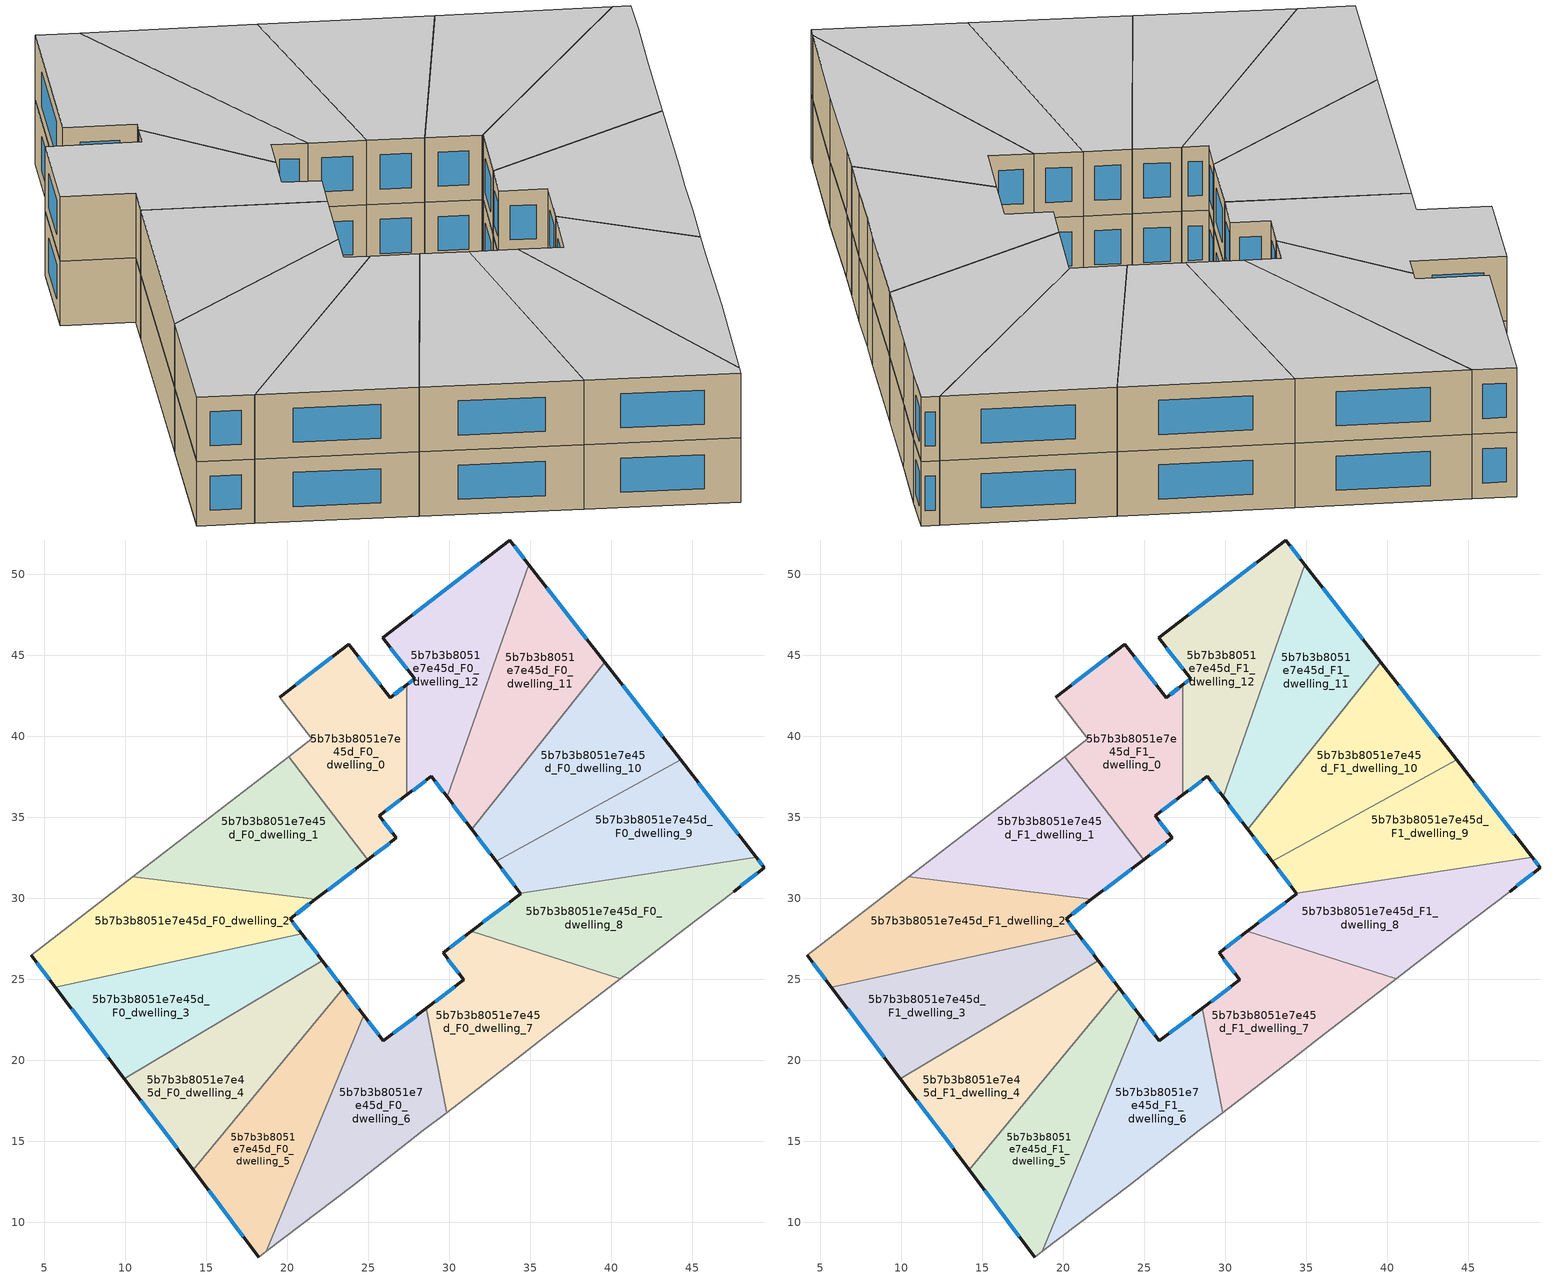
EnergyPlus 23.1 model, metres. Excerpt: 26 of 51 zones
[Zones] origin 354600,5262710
5b7b3b8051e7e45d_F0_dwelling_0
 floor ground (EU_floor_Construction): 27.39,43.19 27.39,36.39 25.69,35.1 26.73,33.73 24.97,32.39 20.08,38.75 21.51,39.85 19.52,42.4 23.79,45.7 26.35,42.4 z0
 wall outside (EU_wall_Construction): 27.39,43.19 26.35,42.4 23.79,45.7 19.52,42.4 / 24.97,32.39 26.73,33.73 25.69,35.1 27.39,36.39 z0:3
 wall to 5b7b3b8051e7e45d_F0_dwelling_12 (EU_wall_Construction): 27.39,36.39 27.39,43.19 z0:3
 wall to 5b7b3b8051e7e45d_F0_dwelling_1 (EU_wall_Construction): 20.08,38.75 24.97,32.39 z0:3
 wall adiabatic (EU_wall_Construction): 19.52,42.4 21.51,39.85 20.08,38.75 z0:3
 window (EU_Window_Construction): 27.14,43.01 26.59,42.59 / 26.09,35.4 26.99,36.09 / 26.48,34.05 25.93,34.78 / 25.38,32.7 26.32,33.41 / 22.79,44.93 20.53,43.18 / 25.75,43.17 24.39,44.93 z0.7:2.3
5b7b3b8051e7e45d_F0_dwelling_1
 floor ground (EU_floor_Construction): 20.08,38.75 24.97,32.39 21.73,29.93 10.45,31.32 z0
 wall outside (EU_wall_Construction): 21.73,29.93 24.97,32.39 z0:3
 wall to 5b7b3b8051e7e45d_F0_dwelling_2 (EU_wall_Construction): 10.45,31.32 21.73,29.93 z0:3
 wall adiabatic (EU_wall_Construction): 20.08,38.75 10.45,31.32 z0:3
 window (EU_Window_Construction): 22.49,30.51 24.21,31.81 z0.7:2.3
5b7b3b8051e7e45d_F0_dwelling_10
 floor ground (EU_floor_Construction): 39.6,44.58 44.28,38.55 32.9,32.28 31.39,34.26 z0
 wall outside (EU_wall_Construction): 31.39,34.26 32.9,32.28 / 44.28,38.55 39.6,44.58 z0:3
 wall to 5b7b3b8051e7e45d_F0_dwelling_11 (EU_wall_Construction): 39.6,44.58 31.39,34.26 z0:3
 wall to 5b7b3b8051e7e45d_F0_dwelling_9 (EU_wall_Construction): 32.9,32.28 44.28,38.55 z0:3
 window (EU_Window_Construction): 31.74,33.8 32.54,32.75 / 43.18,39.97 40.7,43.16 z0.7:2.3
5b7b3b8051e7e45d_F0_dwelling_11
 floor ground (EU_floor_Construction): 34.92,50.61 39.6,44.58 31.39,34.26 29.86,36.26 z0
 wall outside (EU_wall_Construction): 29.86,36.26 31.39,34.26 / 39.6,44.58 34.92,50.61 z0:3
 wall to 5b7b3b8051e7e45d_F0_dwelling_12 (EU_wall_Construction): 34.92,50.61 29.86,36.26 z0:3
 window (EU_Window_Construction): 30.22,35.79 31.03,34.73 / 38.5,45.99 36.02,49.19 z0.7:2.3
5b7b3b8051e7e45d_F0_dwelling_12
 floor ground (EU_floor_Construction): 33.74,52.12 34.92,50.61 29.86,36.26 28.9,37.53 27.39,36.39 27.39,43.19 27.85,43.55 25.9,46.08 z0
 wall outside (EU_wall_Construction): 34.92,50.61 33.74,52.12 25.9,46.08 27.85,43.55 27.39,43.19 / 27.39,36.39 28.9,37.53 29.86,36.26 z0:3
 window (EU_Window_Construction): 31.9,50.71 27.74,47.5 / 34.64,50.96 34.02,51.77 / 29.12,37.24 29.64,36.56 / 27.74,36.66 28.54,37.26 / 27.74,43.47 27.5,43.28 / 26.36,45.49 27.4,44.15 z0.7:2.3
5b7b3b8051e7e45d_F0_dwelling_2
 floor ground (EU_floor_Construction): 21.73,29.93 20.18,28.75 20.88,27.83 5.69,24.53 4.2,26.5 10.45,31.32 z0
 wall outside (EU_wall_Construction): 20.88,27.83 20.18,28.75 21.73,29.93 / 4.2,26.5 5.69,24.53 z0:3
 wall to 5b7b3b8051e7e45d_F0_dwelling_3 (EU_wall_Construction): 5.69,24.53 20.88,27.83 z0:3
 wall adiabatic (EU_wall_Construction): 10.45,31.32 4.2,26.5 z0:3
 window (EU_Window_Construction): 20.54,29.03 21.37,29.66 / 20.72,28.05 20.34,28.54 / 4.55,26.04 5.34,24.99 z0.7:2.3
5b7b3b8051e7e45d_F0_dwelling_3
 floor ground (EU_floor_Construction): 20.88,27.83 22.17,26.14 9.94,18.88 5.69,24.53 z0
 wall outside (EU_wall_Construction): 22.17,26.14 20.88,27.83 / 5.69,24.53 9.94,18.88 z0:3
 wall to 5b7b3b8051e7e45d_F0_dwelling_4 (EU_wall_Construction): 9.94,18.88 22.17,26.14 z0:3
 window (EU_Window_Construction): 21.87,26.54 21.19,27.43 / 6.69,23.2 8.94,20.21 z0.7:2.3
5b7b3b8051e7e45d_F0_dwelling_4
 floor ground (EU_floor_Construction): 22.17,26.14 23.45,24.46 14.19,13.24 9.94,18.88 z0
 wall outside (EU_wall_Construction): 23.45,24.46 22.17,26.14 / 9.94,18.88 14.19,13.24 z0:3
 wall to 5b7b3b8051e7e45d_F0_dwelling_5 (EU_wall_Construction): 14.19,13.24 23.45,24.46 z0:3
 window (EU_Window_Construction): 23.15,24.86 22.47,25.75 / 10.94,17.55 13.2,14.56 z0.7:2.3
5b7b3b8051e7e45d_F0_dwelling_5
 floor ground (EU_floor_Construction): 23.45,24.46 24.72,22.79 18.71,8.22 18.24,7.86 14.19,13.24 z0
 wall outside (EU_wall_Construction): 24.72,22.79 23.45,24.46 / 14.19,13.24 18.24,7.86 z0:3
 wall to 5b7b3b8051e7e45d_F0_dwelling_6 (EU_wall_Construction): 18.71,8.22 24.72,22.79 z0:3
 wall adiabatic (EU_wall_Construction): 18.24,7.86 18.71,8.22 z0:3
 window (EU_Window_Construction): 24.43,23.19 23.75,24.07 / 15.14,11.97 17.29,9.12 z0.7:2.3
5b7b3b8051e7e45d_F0_dwelling_6
 floor ground (EU_floor_Construction): 28.58,23.21 29.84,16.78 28.4,15.68 24.03,12.27 18.71,8.22 24.72,22.79 25.94,21.21 z0
 wall outside (EU_wall_Construction): 28.58,23.21 25.94,21.21 24.72,22.79 z0:3
 wall adiabatic (EU_wall_Construction): 18.71,8.22 24.03,12.27 28.4,15.68 29.84,16.78 z0:3
 wall to 5b7b3b8051e7e45d_F0_dwelling_7 (EU_wall_Construction): 29.84,16.78 28.58,23.21 z0:3
 window (EU_Window_Construction): 25.65,21.58 25.01,22.42 / 27.96,22.74 26.56,21.68 z0.7:2.3
5b7b3b8051e7e45d_F0_dwelling_7
 floor ground (EU_floor_Construction): 40.54,25.04 35.86,21.41 34.15,20.11 32.12,18.52 29.84,16.78 28.58,23.21 30.9,24.97 29.62,26.65 31.36,27.97 z0
 wall outside (EU_wall_Construction): 31.36,27.97 29.62,26.65 30.9,24.97 28.58,23.21 z0:3
 wall adiabatic (EU_wall_Construction): 29.84,16.78 32.12,18.52 34.15,20.11 35.86,21.41 40.54,25.04 z0:3
 wall to 5b7b3b8051e7e45d_F0_dwelling_8 (EU_wall_Construction): 40.54,25.04 31.36,27.97 z0:3
 window (EU_Window_Construction): 30.35,24.56 29.12,23.62 / 29.92,26.26 30.6,25.37 / 30.95,27.66 30.03,26.96 z0.7:2.3
5b7b3b8051e7e45d_F0_dwelling_8
 floor ground (EU_floor_Construction): 48.95,32.53 49.44,31.9 47.56,30.42 44.51,28.11 40.54,25.04 31.36,27.97 34.41,30.29 34.4,30.31 z0
 wall outside (EU_wall_Construction): 34.4,30.31 34.41,30.29 31.36,27.97 / 47.56,30.42 49.44,31.9 48.95,32.53 z0:3
 wall adiabatic (EU_wall_Construction): 40.54,25.04 44.51,28.11 47.56,30.42 z0:3
 wall to 5b7b3b8051e7e45d_F0_dwelling_9 (EU_wall_Construction): 48.95,32.53 34.4,30.31 z0:3
 window (EU_Window_Construction): 33.7,29.75 32.08,28.52 / 49.33,32.05 49.06,32.38 / 48,30.77 49,31.55 z0.7:2.3
5b7b3b8051e7e45d_F0_dwelling_9
 floor ground (EU_floor_Construction): 44.28,38.55 48.95,32.53 34.4,30.31 32.9,32.28 z0
 wall outside (EU_wall_Construction): 32.9,32.28 34.4,30.31 / 48.95,32.53 44.28,38.55 z0:3
 window (EU_Window_Construction): 33.25,31.82 34.04,30.77 / 47.85,33.95 45.37,37.14 z0.7:2.3
5b7b3b8051e7e45d_F1_dwelling_0
 floor to 5b7b3b8051e7e45d_F0_dwelling_0 (EU_floor_Construction): 27.39,43.19 27.39,36.39 25.69,35.1 26.73,33.73 24.97,32.39 20.08,38.75 21.51,39.85 19.52,42.4 23.79,45.7 26.35,42.4 z3
 wall outside (EU_wall_Construction): 27.39,43.19 26.35,42.4 23.79,45.7 19.52,42.4 / 24.97,32.39 26.73,33.73 25.69,35.1 27.39,36.39 z3:6
 wall to 5b7b3b8051e7e45d_F1_dwelling_12 (EU_wall_Construction): 27.39,36.39 27.39,43.19 z3:6
 wall to 5b7b3b8051e7e45d_F1_dwelling_1 (EU_wall_Construction): 20.08,38.75 24.97,32.39 z3:6
 wall adiabatic (EU_wall_Construction): 19.52,42.4 21.51,39.85 20.08,38.75 z3:6
 window (EU_Window_Construction): 27.14,43.01 26.59,42.59 / 26.09,35.4 26.99,36.09 / 26.48,34.05 25.93,34.78 / 25.38,32.7 26.32,33.41 / 22.79,44.93 20.53,43.18 / 25.75,43.17 24.39,44.93 z3.7:5.3
 ceiling to 5b7b3b8051e7e45d_F2_dwelling_0 (EU_floor_Construction): 26.73,33.73 25.69,35.1 27.39,36.39 27.39,43.19 26.35,42.4 23.79,45.7 19.52,42.4 21.51,39.85 20.08,38.75 24.97,32.39 z6
5b7b3b8051e7e45d_F1_dwelling_1
 floor to 5b7b3b8051e7e45d_F0_dwelling_1 (EU_floor_Construction): 20.08,38.75 24.97,32.39 21.73,29.93 10.45,31.32 z3
 wall outside (EU_wall_Construction): 21.73,29.93 24.97,32.39 z3:6
 wall to 5b7b3b8051e7e45d_F1_dwelling_2 (EU_wall_Construction): 10.45,31.32 21.73,29.93 z3:6
 wall adiabatic (EU_wall_Construction): 20.08,38.75 10.45,31.32 z3:6
 window (EU_Window_Construction): 22.49,30.51 24.21,31.81 z3.7:5.3
 ceiling to 5b7b3b8051e7e45d_F2_dwelling_1 (EU_floor_Construction): 24.97,32.39 20.08,38.75 10.45,31.32 21.73,29.93 z6
5b7b3b8051e7e45d_F1_dwelling_10
 floor to 5b7b3b8051e7e45d_F0_dwelling_10 (EU_floor_Construction): 39.6,44.58 44.28,38.55 32.9,32.28 31.39,34.26 z3
 wall outside (EU_wall_Construction): 31.39,34.26 32.9,32.28 / 44.28,38.55 39.6,44.58 z3:6
 wall to 5b7b3b8051e7e45d_F1_dwelling_11 (EU_wall_Construction): 39.6,44.58 31.39,34.26 z3:6
 wall to 5b7b3b8051e7e45d_F1_dwelling_9 (EU_wall_Construction): 32.9,32.28 44.28,38.55 z3:6
 window (EU_Window_Construction): 31.74,33.8 32.54,32.75 / 43.18,39.97 40.7,43.16 z3.7:5.3
 ceiling to 5b7b3b8051e7e45d_F2_dwelling_10 (EU_floor_Construction): 44.28,38.55 39.6,44.58 31.39,34.26 32.9,32.28 z6
5b7b3b8051e7e45d_F1_dwelling_11
 floor to 5b7b3b8051e7e45d_F0_dwelling_11 (EU_floor_Construction): 34.92,50.61 39.6,44.58 31.39,34.26 29.86,36.26 z3
 wall outside (EU_wall_Construction): 29.86,36.26 31.39,34.26 / 39.6,44.58 34.92,50.61 z3:6
 wall to 5b7b3b8051e7e45d_F1_dwelling_12 (EU_wall_Construction): 34.92,50.61 29.86,36.26 z3:6
 window (EU_Window_Construction): 30.22,35.79 31.03,34.73 / 38.5,45.99 36.02,49.19 z3.7:5.3
 ceiling to 5b7b3b8051e7e45d_F2_dwelling_11 (EU_floor_Construction): 31.39,34.26 39.6,44.58 34.92,50.61 29.86,36.26 z6
5b7b3b8051e7e45d_F1_dwelling_12
 floor to 5b7b3b8051e7e45d_F0_dwelling_12 (EU_floor_Construction): 33.74,52.12 34.92,50.61 29.86,36.26 28.9,37.53 27.39,36.39 27.39,43.19 27.85,43.55 25.9,46.08 z3
 wall outside (EU_wall_Construction): 34.92,50.61 33.74,52.12 25.9,46.08 27.85,43.55 27.39,43.19 / 27.39,36.39 28.9,37.53 29.86,36.26 z3:6
 window (EU_Window_Construction): 31.9,50.71 27.74,47.5 / 34.64,50.96 34.02,51.77 / 29.12,37.24 29.64,36.56 / 27.74,36.66 28.54,37.26 / 27.74,43.47 27.5,43.28 / 26.36,45.49 27.4,44.15 z3.7:5.3
 ceiling to 5b7b3b8051e7e45d_F2_dwelling_12 (EU_floor_Construction): 29.86,36.26 34.92,50.61 33.74,52.12 25.9,46.08 27.85,43.55 27.39,43.19 27.39,36.39 28.9,37.53 z6
5b7b3b8051e7e45d_F1_dwelling_2
 floor to 5b7b3b8051e7e45d_F0_dwelling_2 (EU_floor_Construction): 21.73,29.93 20.18,28.75 20.88,27.83 5.69,24.53 4.2,26.5 10.45,31.32 z3
 wall outside (EU_wall_Construction): 20.88,27.83 20.18,28.75 21.73,29.93 / 4.2,26.5 5.69,24.53 z3:6
 wall to 5b7b3b8051e7e45d_F1_dwelling_3 (EU_wall_Construction): 5.69,24.53 20.88,27.83 z3:6
 wall adiabatic (EU_wall_Construction): 10.45,31.32 4.2,26.5 z3:6
 window (EU_Window_Construction): 20.54,29.03 21.37,29.66 / 20.72,28.05 20.34,28.54 / 4.55,26.04 5.34,24.99 z3.7:5.3
 ceiling to 5b7b3b8051e7e45d_F2_dwelling_2 (EU_floor_Construction): 20.88,27.83 20.18,28.75 21.73,29.93 10.45,31.32 4.2,26.5 5.69,24.53 z6
5b7b3b8051e7e45d_F1_dwelling_3
 floor to 5b7b3b8051e7e45d_F0_dwelling_3 (EU_floor_Construction): 20.88,27.83 22.17,26.14 9.94,18.88 5.69,24.53 z3
 wall outside (EU_wall_Construction): 22.17,26.14 20.88,27.83 / 5.69,24.53 9.94,18.88 z3:6
 wall to 5b7b3b8051e7e45d_F1_dwelling_4 (EU_wall_Construction): 9.94,18.88 22.17,26.14 z3:6
 window (EU_Window_Construction): 21.87,26.54 21.19,27.43 / 6.69,23.2 8.94,20.21 z3.7:5.3
 ceiling to 5b7b3b8051e7e45d_F2_dwelling_3 (EU_floor_Construction): 22.17,26.14 20.88,27.83 5.69,24.53 9.94,18.88 z6
5b7b3b8051e7e45d_F1_dwelling_4
 floor to 5b7b3b8051e7e45d_F0_dwelling_4 (EU_floor_Construction): 22.17,26.14 23.45,24.46 14.19,13.24 9.94,18.88 z3
 wall outside (EU_wall_Construction): 23.45,24.46 22.17,26.14 / 9.94,18.88 14.19,13.24 z3:6
 wall to 5b7b3b8051e7e45d_F1_dwelling_5 (EU_wall_Construction): 14.19,13.24 23.45,24.46 z3:6
 window (EU_Window_Construction): 23.15,24.86 22.47,25.75 / 10.94,17.55 13.2,14.56 z3.7:5.3
 ceiling to 5b7b3b8051e7e45d_F2_dwelling_4 (EU_floor_Construction): 14.19,13.24 23.45,24.46 22.17,26.14 9.94,18.88 z6
5b7b3b8051e7e45d_F1_dwelling_5
 floor to 5b7b3b8051e7e45d_F0_dwelling_5 (EU_floor_Construction): 23.45,24.46 24.72,22.79 18.71,8.22 18.24,7.86 14.19,13.24 z3
 wall outside (EU_wall_Construction): 24.72,22.79 23.45,24.46 / 14.19,13.24 18.24,7.86 z3:6
 wall to 5b7b3b8051e7e45d_F1_dwelling_6 (EU_wall_Construction): 18.71,8.22 24.72,22.79 z3:6
 wall adiabatic (EU_wall_Construction): 18.24,7.86 18.71,8.22 z3:6
 window (EU_Window_Construction): 24.43,23.19 23.75,24.07 / 15.14,11.97 17.29,9.12 z3.7:5.3
 ceiling to 5b7b3b8051e7e45d_F2_dwelling_5 (EU_floor_Construction): 18.71,8.22 24.72,22.79 23.45,24.46 14.19,13.24 18.24,7.86 z6
5b7b3b8051e7e45d_F1_dwelling_6
 floor to 5b7b3b8051e7e45d_F0_dwelling_6 (EU_floor_Construction): 28.58,23.21 29.84,16.78 28.4,15.68 24.03,12.27 18.71,8.22 24.72,22.79 25.94,21.21 z3
 wall outside (EU_wall_Construction): 28.58,23.21 25.94,21.21 24.72,22.79 z3:6
 wall adiabatic (EU_wall_Construction): 18.71,8.22 24.03,12.27 28.4,15.68 29.84,16.78 z3:6
 wall to 5b7b3b8051e7e45d_F1_dwelling_7 (EU_wall_Construction): 29.84,16.78 28.58,23.21 z3:6
 window (EU_Window_Construction): 25.65,21.58 25.01,22.42 / 27.96,22.74 26.56,21.68 z3.7:5.3
 ceiling to 5b7b3b8051e7e45d_F2_dwelling_6 (EU_floor_Construction): 24.03,12.27 28.4,15.68 29.84,16.78 28.58,23.21 25.94,21.21 24.72,22.79 18.71,8.22 z6
5b7b3b8051e7e45d_F1_dwelling_7
 floor to 5b7b3b8051e7e45d_F0_dwelling_7 (EU_floor_Construction): 40.54,25.04 35.86,21.41 34.15,20.11 32.12,18.52 29.84,16.78 28.58,23.21 30.9,24.97 29.62,26.65 31.36,27.97 z3
 wall outside (EU_wall_Construction): 31.36,27.97 29.62,26.65 30.9,24.97 28.58,23.21 z3:6
 wall adiabatic (EU_wall_Construction): 29.84,16.78 32.12,18.52 34.15,20.11 35.86,21.41 40.54,25.04 z3:6
 wall to 5b7b3b8051e7e45d_F1_dwelling_8 (EU_wall_Construction): 40.54,25.04 31.36,27.97 z3:6
 window (EU_Window_Construction): 30.35,24.56 29.12,23.62 / 29.92,26.26 30.6,25.37 / 30.95,27.66 30.03,26.96 z3.7:5.3
 ceiling to 5b7b3b8051e7e45d_F2_dwelling_7 (EU_floor_Construction): 35.86,21.41 40.54,25.04 31.36,27.97 29.62,26.65 30.9,24.97 28.58,23.21 29.84,16.78 32.12,18.52 34.15,20.11 z6
5b7b3b8051e7e45d_F1_dwelling_8
 floor to 5b7b3b8051e7e45d_F0_dwelling_8 (EU_floor_Construction): 48.95,32.53 49.44,31.9 47.56,30.42 44.51,28.11 40.54,25.04 31.36,27.97 34.41,30.29 34.4,30.31 z3
 wall outside (EU_wall_Construction): 34.4,30.31 34.41,30.29 31.36,27.97 / 47.56,30.42 49.44,31.9 48.95,32.53 z3:6
 wall adiabatic (EU_wall_Construction): 40.54,25.04 44.51,28.11 47.56,30.42 z3:6
 wall to 5b7b3b8051e7e45d_F1_dwelling_9 (EU_wall_Construction): 48.95,32.53 34.4,30.31 z3:6
 window (EU_Window_Construction): 33.7,29.75 32.08,28.52 / 49.33,32.05 49.06,32.38 / 48,30.77 49,31.55 z3.7:5.3
 ceiling to 5b7b3b8051e7e45d_F2_dwelling_8 (EU_floor_Construction): 47.56,30.42 49.44,31.9 48.95,32.53 34.4,30.31 34.41,30.29 31.36,27.97 40.54,25.04 44.51,28.11 z6
5b7b3b8051e7e45d_F1_dwelling_9
 floor to 5b7b3b8051e7e45d_F0_dwelling_9 (EU_floor_Construction): 44.28,38.55 48.95,32.53 34.4,30.31 32.9,32.28 z3
 wall outside (EU_wall_Construction): 32.9,32.28 34.4,30.31 / 48.95,32.53 44.28,38.55 z3:6
 window (EU_Window_Construction): 33.25,31.82 34.04,30.77 / 47.85,33.95 45.37,37.14 z3.7:5.3
 ceiling to 5b7b3b8051e7e45d_F2_dwelling_9 (EU_floor_Construction): 48.95,32.53 44.28,38.55 32.9,32.28 34.4,30.31 z6
[Building]
EU S2 Campaign: North Axis=0; Terrain=City; Solar Distribution=FullExterior
[Site:Location]
Budapest.Ferenc.Liszt.Intl.AP: Latitude=47.437; Longitude=19.256; Time Zone=1; Elevation=185
[SizingPeriod:WeatherFileDays]
AnnualSizingPeriod: Begin Month=1; Begin Day of Month=1; End Month=12; End Day of Month=31; Day of Week for Start Day=Monday; Use Weather File Daylight Saving Period=No; Use Weather File Rain and Snow Indicators=No
[MATERIAL]
EU_InternalMass_Material: Roughness=MediumRough; Thickness=0.1; Conductivity=1; Density=1800; Specific Heat=900; Thermal Absorptance=0.9; Solar Absorptance=0.7; Visible Absorptance=0.7
[MATERIAL:NOMASS] Roughness=MediumRough; Thermal Absorptance=0.9; Solar Absorptance=0.7; Visible Absorptance=0.7
Name | Thermal Resistance
EU_wall_NoMass | 0.832559
EU_floor_NoMass | 0.872794
[WINDOWMATERIAL:SIMPLEGLAZINGSYSTEM]
EU_Window_SimpleGlazing: UFactor=2.79869; Solar Heat Gain Coefficient=0.75; Visible Transmittance=0.75
[CONSTRUCTION]
EU_wall_Construction: EU_wall_NoMass
EU_floor_Construction: EU_floor_NoMass
EU_Window_Construction: EU_Window_SimpleGlazing
EU_InternalMass_Construction: EU_InternalMass_Material
[ZONE] Type=1; Multiplier=1; Ceiling Height=autocalculate; Floor Area=autocalculate; Part of Total Floor Area=Yes
Name | Volume
5b7b3b8051e7e45d_F0_dwelling_0; 5b7b3b8051e7e45d_F1_dwelling_0 | 187.804
5b7b3b8051e7e45d_F0_dwelling_1; 5b7b3b8051e7e45d_F1_dwelling_1 | 194.625
5b7b3b8051e7e45d_F0_dwelling_10; 5b7b3b8051e7e45d_F1_dwelling_10 | 194.646
5b7b3b8051e7e45d_F0_dwelling_11; 5b7b3b8051e7e45d_F1_dwelling_11 | 194.633
5b7b3b8051e7e45d_F0_dwelling_12; 5b7b3b8051e7e45d_F1_dwelling_12 | 201.502
5b7b3b8051e7e45d_F0_dwelling_2; 5b7b3b8051e7e45d_F1_dwelling_2 | 194.64
5b7b3b8051e7e45d_F0_dwelling_3; 5b7b3b8051e7e45d_F1_dwelling_3 | 194.673
5b7b3b8051e7e45d_F0_dwelling_4; 5b7b3b8051e7e45d_F1_dwelling_4 | 194.665
5b7b3b8051e7e45d_F0_dwelling_5; 5b7b3b8051e7e45d_F1_dwelling_5 | 194.627
5b7b3b8051e7e45d_F0_dwelling_6; 5b7b3b8051e7e45d_F1_dwelling_6 | 194.66
5b7b3b8051e7e45d_F0_dwelling_7; 5b7b3b8051e7e45d_F1_dwelling_7 | 194.648
5b7b3b8051e7e45d_F0_dwelling_8; 5b7b3b8051e7e45d_F1_dwelling_8; 5b7b3b8051e7e45d_F0_dwelling_9; 5b7b3b8051e7e45d_F1_dwelling_9 | 194.644
[INTERNALMASS] Construction=EU_InternalMass_Construction
Name | Zone or ZoneList | Surface Area
5b7b3b8051e7e45d_F0_dwelling_0_EU_InternalMass | 5b7b3b8051e7e45d_F0_dwelling_0 | 62.601
5b7b3b8051e7e45d_F0_dwelling_1_EU_InternalMass | 5b7b3b8051e7e45d_F0_dwelling_1 | 64.8752
5b7b3b8051e7e45d_F0_dwelling_2_EU_InternalMass | 5b7b3b8051e7e45d_F0_dwelling_2 | 64.8801
5b7b3b8051e7e45d_F0_dwelling_3_EU_InternalMass | 5b7b3b8051e7e45d_F0_dwelling_3 | 64.8912
5b7b3b8051e7e45d_F0_dwelling_4_EU_InternalMass | 5b7b3b8051e7e45d_F0_dwelling_4 | 64.888
5b7b3b8051e7e45d_F0_dwelling_5_EU_InternalMass | 5b7b3b8051e7e45d_F0_dwelling_5 | 64.8758
5b7b3b8051e7e45d_F0_dwelling_6_EU_InternalMass | 5b7b3b8051e7e45d_F0_dwelling_6 | 64.8867
5b7b3b8051e7e45d_F0_dwelling_7_EU_InternalMass | 5b7b3b8051e7e45d_F0_dwelling_7 | 64.8826
5b7b3b8051e7e45d_F0_dwelling_8_EU_InternalMass | 5b7b3b8051e7e45d_F0_dwelling_8 | 64.8815
5b7b3b8051e7e45d_F0_dwelling_9_EU_InternalMass | 5b7b3b8051e7e45d_F0_dwelling_9 | 64.8812
5b7b3b8051e7e45d_F0_dwelling_10_EU_InternalMass | 5b7b3b8051e7e45d_F0_dwelling_10 | 64.882
5b7b3b8051e7e45d_F0_dwelling_11_EU_InternalMass | 5b7b3b8051e7e45d_F0_dwelling_11 | 64.8777
5b7b3b8051e7e45d_F0_dwelling_12_EU_InternalMass | 5b7b3b8051e7e45d_F0_dwelling_12 | 67.1649
5b7b3b8051e7e45d_F1_dwelling_0_EU_InternalMass | 5b7b3b8051e7e45d_F1_dwelling_0 | 62.601
5b7b3b8051e7e45d_F1_dwelling_1_EU_InternalMass | 5b7b3b8051e7e45d_F1_dwelling_1 | 64.8752
5b7b3b8051e7e45d_F1_dwelling_2_EU_InternalMass | 5b7b3b8051e7e45d_F1_dwelling_2 | 64.8801
5b7b3b8051e7e45d_F1_dwelling_3_EU_InternalMass | 5b7b3b8051e7e45d_F1_dwelling_3 | 64.8912
5b7b3b8051e7e45d_F1_dwelling_4_EU_InternalMass | 5b7b3b8051e7e45d_F1_dwelling_4 | 64.888
5b7b3b8051e7e45d_F1_dwelling_5_EU_InternalMass | 5b7b3b8051e7e45d_F1_dwelling_5 | 64.8758
5b7b3b8051e7e45d_F1_dwelling_6_EU_InternalMass | 5b7b3b8051e7e45d_F1_dwelling_6 | 64.8867
5b7b3b8051e7e45d_F1_dwelling_7_EU_InternalMass | 5b7b3b8051e7e45d_F1_dwelling_7 | 64.8826
5b7b3b8051e7e45d_F1_dwelling_8_EU_InternalMass | 5b7b3b8051e7e45d_F1_dwelling_8 | 64.8815
5b7b3b8051e7e45d_F1_dwelling_9_EU_InternalMass | 5b7b3b8051e7e45d_F1_dwelling_9 | 64.8812
5b7b3b8051e7e45d_F1_dwelling_10_EU_InternalMass | 5b7b3b8051e7e45d_F1_dwelling_10 | 64.882
5b7b3b8051e7e45d_F1_dwelling_11_EU_InternalMass | 5b7b3b8051e7e45d_F1_dwelling_11 | 64.8777
5b7b3b8051e7e45d_F1_dwelling_12_EU_InternalMass | 5b7b3b8051e7e45d_F1_dwelling_12 | 67.1649
[OTHEREQUIPMENT] Fuel Type=Electricity; Design Level Calculation Method=Watts/Area; Power per Zone Floor Area=1; Fraction Latent=0; Fraction Radiant=0; Fraction Lost=0; Carbon Dioxide Generation Rate=0; EndUse Subcategory=EU_Step8_InternalGains
Name | Zone or ZoneList or Space or SpaceList | Schedule
EU_Step8_InternalGain_5b7b3b8051e7e45d_F0_dwelling_0_f000 | 5b7b3b8051e7e45d_F0_dwelling_0 | EU_Step8_GainSchedule_5b7b3b8051e7e45d_F0_dwelling_0_f000
EU_Step8_InternalGain_5b7b3b8051e7e45d_F0_dwelling_1_f000 | 5b7b3b8051e7e45d_F0_dwelling_1 | EU_Step8_GainSchedule_5b7b3b8051e7e45d_F0_dwelling_1_f000
EU_Step8_InternalGain_5b7b3b8051e7e45d_F0_dwelling_2_f000 | 5b7b3b8051e7e45d_F0_dwelling_2 | EU_Step8_GainSchedule_5b7b3b8051e7e45d_F0_dwelling_2_f000
EU_Step8_InternalGain_5b7b3b8051e7e45d_F0_dwelling_3_f000 | 5b7b3b8051e7e45d_F0_dwelling_3 | EU_Step8_GainSchedule_5b7b3b8051e7e45d_F0_dwelling_3_f000
EU_Step8_InternalGain_5b7b3b8051e7e45d_F0_dwelling_4_f000 | 5b7b3b8051e7e45d_F0_dwelling_4 | EU_Step8_GainSchedule_5b7b3b8051e7e45d_F0_dwelling_4_f000
EU_Step8_InternalGain_5b7b3b8051e7e45d_F0_dwelling_5_f000 | 5b7b3b8051e7e45d_F0_dwelling_5 | EU_Step8_GainSchedule_5b7b3b8051e7e45d_F0_dwelling_5_f000
EU_Step8_InternalGain_5b7b3b8051e7e45d_F0_dwelling_6_f000 | 5b7b3b8051e7e45d_F0_dwelling_6 | EU_Step8_GainSchedule_5b7b3b8051e7e45d_F0_dwelling_6_f000
EU_Step8_InternalGain_5b7b3b8051e7e45d_F0_dwelling_7_f000 | 5b7b3b8051e7e45d_F0_dwelling_7 | EU_Step8_GainSchedule_5b7b3b8051e7e45d_F0_dwelling_7_f000
EU_Step8_InternalGain_5b7b3b8051e7e45d_F0_dwelling_8_f000 | 5b7b3b8051e7e45d_F0_dwelling_8 | EU_Step8_GainSchedule_5b7b3b8051e7e45d_F0_dwelling_8_f000
EU_Step8_InternalGain_5b7b3b8051e7e45d_F0_dwelling_9_f000 | 5b7b3b8051e7e45d_F0_dwelling_9 | EU_Step8_GainSchedule_5b7b3b8051e7e45d_F0_dwelling_9_f000
EU_Step8_InternalGain_5b7b3b8051e7e45d_F0_dwelling_10_f000 | 5b7b3b8051e7e45d_F0_dwelling_10 | EU_Step8_GainSchedule_5b7b3b8051e7e45d_F0_dwelling_10_f000
EU_Step8_InternalGain_5b7b3b8051e7e45d_F0_dwelling_11_f000 | 5b7b3b8051e7e45d_F0_dwelling_11 | EU_Step8_GainSchedule_5b7b3b8051e7e45d_F0_dwelling_11_f000
EU_Step8_InternalGain_5b7b3b8051e7e45d_F0_dwelling_12_f000 | 5b7b3b8051e7e45d_F0_dwelling_12 | EU_Step8_GainSchedule_5b7b3b8051e7e45d_F0_dwelling_12_f000
EU_Step8_InternalGain_5b7b3b8051e7e45d_F1_dwelling_0_f000 | 5b7b3b8051e7e45d_F1_dwelling_0 | EU_Step8_GainSchedule_5b7b3b8051e7e45d_F1_dwelling_0_f000
EU_Step8_InternalGain_5b7b3b8051e7e45d_F1_dwelling_1_f000 | 5b7b3b8051e7e45d_F1_dwelling_1 | EU_Step8_GainSchedule_5b7b3b8051e7e45d_F1_dwelling_1_f000
EU_Step8_InternalGain_5b7b3b8051e7e45d_F1_dwelling_2_f000 | 5b7b3b8051e7e45d_F1_dwelling_2 | EU_Step8_GainSchedule_5b7b3b8051e7e45d_F1_dwelling_2_f000
EU_Step8_InternalGain_5b7b3b8051e7e45d_F1_dwelling_3_f000 | 5b7b3b8051e7e45d_F1_dwelling_3 | EU_Step8_GainSchedule_5b7b3b8051e7e45d_F1_dwelling_3_f000
EU_Step8_InternalGain_5b7b3b8051e7e45d_F1_dwelling_4_f000 | 5b7b3b8051e7e45d_F1_dwelling_4 | EU_Step8_GainSchedule_5b7b3b8051e7e45d_F1_dwelling_4_f000
EU_Step8_InternalGain_5b7b3b8051e7e45d_F1_dwelling_5_f000 | 5b7b3b8051e7e45d_F1_dwelling_5 | EU_Step8_GainSchedule_5b7b3b8051e7e45d_F1_dwelling_5_f000
EU_Step8_InternalGain_5b7b3b8051e7e45d_F1_dwelling_6_f000 | 5b7b3b8051e7e45d_F1_dwelling_6 | EU_Step8_GainSchedule_5b7b3b8051e7e45d_F1_dwelling_6_f000
EU_Step8_InternalGain_5b7b3b8051e7e45d_F1_dwelling_7_f000 | 5b7b3b8051e7e45d_F1_dwelling_7 | EU_Step8_GainSchedule_5b7b3b8051e7e45d_F1_dwelling_7_f000
EU_Step8_InternalGain_5b7b3b8051e7e45d_F1_dwelling_8_f000 | 5b7b3b8051e7e45d_F1_dwelling_8 | EU_Step8_GainSchedule_5b7b3b8051e7e45d_F1_dwelling_8_f000
EU_Step8_InternalGain_5b7b3b8051e7e45d_F1_dwelling_9_f000 | 5b7b3b8051e7e45d_F1_dwelling_9 | EU_Step8_GainSchedule_5b7b3b8051e7e45d_F1_dwelling_9_f000
EU_Step8_InternalGain_5b7b3b8051e7e45d_F1_dwelling_10_f000 | 5b7b3b8051e7e45d_F1_dwelling_10 | EU_Step8_GainSchedule_5b7b3b8051e7e45d_F1_dwelling_10_f000
EU_Step8_InternalGain_5b7b3b8051e7e45d_F1_dwelling_11_f000 | 5b7b3b8051e7e45d_F1_dwelling_11 | EU_Step8_GainSchedule_5b7b3b8051e7e45d_F1_dwelling_11_f000
EU_Step8_InternalGain_5b7b3b8051e7e45d_F1_dwelling_12_f000 | 5b7b3b8051e7e45d_F1_dwelling_12 | EU_Step8_GainSchedule_5b7b3b8051e7e45d_F1_dwelling_12_f000
[ZONEVENTILATION:DESIGNFLOWRATE] Schedule=EU_AlwaysOn; Design Flow Rate Calculation Method=AirChanges/Hour; Air Changes per Hour=0.475469; Ventilation Type=Natural; Fan Pressure Rise=0; Fan Total Efficiency=1; Constant Term Coefficient=1; Temperature Term Coefficient=0; Velocity Term Coefficient=0; Velocity Squared Term Coefficient=0; Minimum Indoor Temperature=-100; Maximum Indoor Temperature=100; Delta Temperature=-100; Minimum Outdoor Temperature=-100; Maximum Outdoor Temperature=100; Maximum Wind Speed=40
Name | Zone or ZoneList or Space or SpaceList
EU_ConstantAir_5b7b3b8051e7e45d_F0_dwelling_0 | 5b7b3b8051e7e45d_F0_dwelling_0
EU_ConstantAir_5b7b3b8051e7e45d_F0_dwelling_1 | 5b7b3b8051e7e45d_F0_dwelling_1
EU_ConstantAir_5b7b3b8051e7e45d_F0_dwelling_2 | 5b7b3b8051e7e45d_F0_dwelling_2
EU_ConstantAir_5b7b3b8051e7e45d_F0_dwelling_3 | 5b7b3b8051e7e45d_F0_dwelling_3
EU_ConstantAir_5b7b3b8051e7e45d_F0_dwelling_4 | 5b7b3b8051e7e45d_F0_dwelling_4
EU_ConstantAir_5b7b3b8051e7e45d_F0_dwelling_5 | 5b7b3b8051e7e45d_F0_dwelling_5
EU_ConstantAir_5b7b3b8051e7e45d_F0_dwelling_6 | 5b7b3b8051e7e45d_F0_dwelling_6
EU_ConstantAir_5b7b3b8051e7e45d_F0_dwelling_7 | 5b7b3b8051e7e45d_F0_dwelling_7
EU_ConstantAir_5b7b3b8051e7e45d_F0_dwelling_8 | 5b7b3b8051e7e45d_F0_dwelling_8
EU_ConstantAir_5b7b3b8051e7e45d_F0_dwelling_9 | 5b7b3b8051e7e45d_F0_dwelling_9
EU_ConstantAir_5b7b3b8051e7e45d_F0_dwelling_10 | 5b7b3b8051e7e45d_F0_dwelling_10
EU_ConstantAir_5b7b3b8051e7e45d_F0_dwelling_11 | 5b7b3b8051e7e45d_F0_dwelling_11
EU_ConstantAir_5b7b3b8051e7e45d_F0_dwelling_12 | 5b7b3b8051e7e45d_F0_dwelling_12
EU_ConstantAir_5b7b3b8051e7e45d_F1_dwelling_0 | 5b7b3b8051e7e45d_F1_dwelling_0
EU_ConstantAir_5b7b3b8051e7e45d_F1_dwelling_1 | 5b7b3b8051e7e45d_F1_dwelling_1
EU_ConstantAir_5b7b3b8051e7e45d_F1_dwelling_2 | 5b7b3b8051e7e45d_F1_dwelling_2
EU_ConstantAir_5b7b3b8051e7e45d_F1_dwelling_3 | 5b7b3b8051e7e45d_F1_dwelling_3
EU_ConstantAir_5b7b3b8051e7e45d_F1_dwelling_4 | 5b7b3b8051e7e45d_F1_dwelling_4
EU_ConstantAir_5b7b3b8051e7e45d_F1_dwelling_5 | 5b7b3b8051e7e45d_F1_dwelling_5
EU_ConstantAir_5b7b3b8051e7e45d_F1_dwelling_6 | 5b7b3b8051e7e45d_F1_dwelling_6
EU_ConstantAir_5b7b3b8051e7e45d_F1_dwelling_7 | 5b7b3b8051e7e45d_F1_dwelling_7
EU_ConstantAir_5b7b3b8051e7e45d_F1_dwelling_8 | 5b7b3b8051e7e45d_F1_dwelling_8
EU_ConstantAir_5b7b3b8051e7e45d_F1_dwelling_9 | 5b7b3b8051e7e45d_F1_dwelling_9
EU_ConstantAir_5b7b3b8051e7e45d_F1_dwelling_10 | 5b7b3b8051e7e45d_F1_dwelling_10
EU_ConstantAir_5b7b3b8051e7e45d_F1_dwelling_11 | 5b7b3b8051e7e45d_F1_dwelling_11
EU_ConstantAir_5b7b3b8051e7e45d_F1_dwelling_12 | 5b7b3b8051e7e45d_F1_dwelling_12
[HVACTEMPLATE:THERMOSTAT] Constant Heating Setpoint=20; Constant Cooling Setpoint=50
EU_HeatOnly_5b7b3b8051e7e45d_F0_dwelling_0; EU_HeatOnly_5b7b3b8051e7e45d_F0_dwelling_1; EU_HeatOnly_5b7b3b8051e7e45d_F0_dwelling_2; EU_HeatOnly_5b7b3b8051e7e45d_F0_dwelling_3; EU_HeatOnly_5b7b3b8051e7e45d_F0_dwelling_4; EU_HeatOnly_5b7b3b8051e7e45d_F0_dwelling_5; EU_HeatOnly_5b7b3b8051e7e45d_F0_dwelling_6; EU_HeatOnly_5b7b3b8051e7e45d_F0_dwelling_7; EU_HeatOnly_5b7b3b8051e7e45d_F0_dwelling_8; EU_HeatOnly_5b7b3b8051e7e45d_F0_dwelling_9; EU_HeatOnly_5b7b3b8051e7e45d_F0_dwelling_10; EU_HeatOnly_5b7b3b8051e7e45d_F0_dwelling_11; EU_HeatOnly_5b7b3b8051e7e45d_F0_dwelling_12; EU_HeatOnly_5b7b3b8051e7e45d_F1_dwelling_0; EU_HeatOnly_5b7b3b8051e7e45d_F1_dwelling_1; EU_HeatOnly_5b7b3b8051e7e45d_F1_dwelling_2; EU_HeatOnly_5b7b3b8051e7e45d_F1_dwelling_3; EU_HeatOnly_5b7b3b8051e7e45d_F1_dwelling_4; EU_HeatOnly_5b7b3b8051e7e45d_F1_dwelling_5; EU_HeatOnly_5b7b3b8051e7e45d_F1_dwelling_6; EU_HeatOnly_5b7b3b8051e7e45d_F1_dwelling_7; EU_HeatOnly_5b7b3b8051e7e45d_F1_dwelling_8; EU_HeatOnly_5b7b3b8051e7e45d_F1_dwelling_9; EU_HeatOnly_5b7b3b8051e7e45d_F1_dwelling_10; EU_HeatOnly_5b7b3b8051e7e45d_F1_dwelling_11; EU_HeatOnly_5b7b3b8051e7e45d_F1_dwelling_12; EU_HeatOnly_5b7b3b8051e7e45d_F2_dwelling_0; EU_HeatOnly_5b7b3b8051e7e45d_F2_dwelling_1; EU_HeatOnly_5b7b3b8051e7e45d_F2_dwelling_2; EU_HeatOnly_5b7b3b8051e7e45d_F2_dwelling_3; EU_HeatOnly_5b7b3b8051e7e45d_F2_dwelling_4; EU_HeatOnly_5b7b3b8051e7e45d_F2_dwelling_5; EU_HeatOnly_5b7b3b8051e7e45d_F2_dwelling_6; EU_HeatOnly_5b7b3b8051e7e45d_F2_dwelling_7; EU_HeatOnly_5b7b3b8051e7e45d_F2_dwelling_8; EU_HeatOnly_5b7b3b8051e7e45d_F2_dwelling_9; EU_HeatOnly_5b7b3b8051e7e45d_F2_dwelling_10; EU_HeatOnly_5b7b3b8051e7e45d_F2_dwelling_11; EU_HeatOnly_5b7b3b8051e7e45d_F2_dwelling_12; EU_HeatOnly_5b7b3b8051e7e45d_F3_dwelling_0; EU_HeatOnly_5b7b3b8051e7e45d_F3_dwelling_1; EU_HeatOnly_5b7b3b8051e7e45d_F3_dwelling_2; EU_HeatOnly_5b7b3b8051e7e45d_F3_dwelling_3; EU_HeatOnly_5b7b3b8051e7e45d_F3_dwelling_4; EU_HeatOnly_5b7b3b8051e7e45d_F3_dwelling_5; EU_HeatOnly_5b7b3b8051e7e45d_F3_dwelling_6; EU_HeatOnly_5b7b3b8051e7e45d_F3_dwelling_7; EU_HeatOnly_5b7b3b8051e7e45d_F3_dwelling_8; EU_HeatOnly_5b7b3b8051e7e45d_F3_dwelling_9; EU_HeatOnly_5b7b3b8051e7e45d_F3_dwelling_10; EU_HeatOnly_5b7b3b8051e7e45d_F3_dwelling_11
[HVACTEMPLATE:ZONE:IDEALLOADSAIRSYSTEM] System Availability Schedule=EU_AlwaysOn; Maximum Heating Supply Air Temperature=50; Minimum Cooling Supply Air Temperature=13; Maximum Heating Supply Air Humidity Ratio=0.0156; Minimum Cooling Supply Air Humidity Ratio=0.0077; Heating Limit=NoLimit; Cooling Limit=NoLimit; Heating Availability Schedule=EU_AlwaysOn; Cooling Availability Schedule=EU_CoolingOff; Dehumidification Control Type=ConstantSensibleHeatRatio; Cooling Sensible Heat Ratio=0.7; Dehumidification Setpoint=60; Humidification Control Type=None; Humidification Setpoint=30; Outdoor Air Method=None; Outdoor Air Flow Rate per Person=0.00944; Outdoor Air Flow Rate per Zone Floor Area=0; Outdoor Air Flow Rate per Zone=0; Demand Controlled Ventilation Type=None; Outdoor Air Economizer Type=NoEconomizer; Heat Recovery Type=None; Sensible Heat Recovery Effectiveness=0.7; Latent Heat Recovery Effectiveness=0.65
Name | Template Thermostat
5b7b3b8051e7e45d_F0_dwelling_0 | EU_HeatOnly_5b7b3b8051e7e45d_F0_dwelling_0
5b7b3b8051e7e45d_F0_dwelling_1 | EU_HeatOnly_5b7b3b8051e7e45d_F0_dwelling_1
5b7b3b8051e7e45d_F0_dwelling_2 | EU_HeatOnly_5b7b3b8051e7e45d_F0_dwelling_2
5b7b3b8051e7e45d_F0_dwelling_3 | EU_HeatOnly_5b7b3b8051e7e45d_F0_dwelling_3
5b7b3b8051e7e45d_F0_dwelling_4 | EU_HeatOnly_5b7b3b8051e7e45d_F0_dwelling_4
5b7b3b8051e7e45d_F0_dwelling_5 | EU_HeatOnly_5b7b3b8051e7e45d_F0_dwelling_5
5b7b3b8051e7e45d_F0_dwelling_6 | EU_HeatOnly_5b7b3b8051e7e45d_F0_dwelling_6
5b7b3b8051e7e45d_F0_dwelling_7 | EU_HeatOnly_5b7b3b8051e7e45d_F0_dwelling_7
5b7b3b8051e7e45d_F0_dwelling_8 | EU_HeatOnly_5b7b3b8051e7e45d_F0_dwelling_8
5b7b3b8051e7e45d_F0_dwelling_9 | EU_HeatOnly_5b7b3b8051e7e45d_F0_dwelling_9
5b7b3b8051e7e45d_F0_dwelling_10 | EU_HeatOnly_5b7b3b8051e7e45d_F0_dwelling_10
5b7b3b8051e7e45d_F0_dwelling_11 | EU_HeatOnly_5b7b3b8051e7e45d_F0_dwelling_11
5b7b3b8051e7e45d_F0_dwelling_12 | EU_HeatOnly_5b7b3b8051e7e45d_F0_dwelling_12
5b7b3b8051e7e45d_F1_dwelling_0 | EU_HeatOnly_5b7b3b8051e7e45d_F1_dwelling_0
5b7b3b8051e7e45d_F1_dwelling_1 | EU_HeatOnly_5b7b3b8051e7e45d_F1_dwelling_1
5b7b3b8051e7e45d_F1_dwelling_2 | EU_HeatOnly_5b7b3b8051e7e45d_F1_dwelling_2
5b7b3b8051e7e45d_F1_dwelling_3 | EU_HeatOnly_5b7b3b8051e7e45d_F1_dwelling_3
5b7b3b8051e7e45d_F1_dwelling_4 | EU_HeatOnly_5b7b3b8051e7e45d_F1_dwelling_4
5b7b3b8051e7e45d_F1_dwelling_5 | EU_HeatOnly_5b7b3b8051e7e45d_F1_dwelling_5
5b7b3b8051e7e45d_F1_dwelling_6 | EU_HeatOnly_5b7b3b8051e7e45d_F1_dwelling_6
5b7b3b8051e7e45d_F1_dwelling_7 | EU_HeatOnly_5b7b3b8051e7e45d_F1_dwelling_7
5b7b3b8051e7e45d_F1_dwelling_8 | EU_HeatOnly_5b7b3b8051e7e45d_F1_dwelling_8
5b7b3b8051e7e45d_F1_dwelling_9 | EU_HeatOnly_5b7b3b8051e7e45d_F1_dwelling_9
5b7b3b8051e7e45d_F1_dwelling_10 | EU_HeatOnly_5b7b3b8051e7e45d_F1_dwelling_10
5b7b3b8051e7e45d_F1_dwelling_11 | EU_HeatOnly_5b7b3b8051e7e45d_F1_dwelling_11
5b7b3b8051e7e45d_F1_dwelling_12 | EU_HeatOnly_5b7b3b8051e7e45d_F1_dwelling_12
[SIZING:ZONE] Zone Cooling Design Supply Air Temperature Input Method=SupplyAirTemperature; Zone Cooling Design Supply Air Temperature=13; Zone Heating Design Supply Air Temperature Input Method=SupplyAirTemperature; Zone Heating Design Supply Air Temperature=50; Zone Cooling Design Supply Air Humidity Ratio=0.008; Zone Heating Design Supply Air Humidity Ratio=0.008; Cooling Design Air Flow Method=DesignDay; Cooling Design Air Flow Rate=0; Cooling Minimum Air Flow per Zone Floor Area=0.000762; Cooling Minimum Air Flow=0; Cooling Minimum Air Flow Fraction=0.2; Heating Design Air Flow Method=DesignDay; Heating Design Air Flow Rate=0; Heating Maximum Air Flow per Zone Floor Area=0.002032; Heating Maximum Air Flow=0.141576; Heating Maximum Air Flow Fraction=0.3; Account for Dedicated Outdoor Air System=No; Dedicated Outdoor Air System Control Strategy=NeutralSupplyAir; Dedicated Outdoor Air Low Setpoint Temperature for Design=autosize; Dedicated Outdoor Air High Setpoint Temperature for Design=autosize; Zone Load Sizing Method=Sensible Load Only No Latent Load; Zone Latent Cooling Design Supply Air Humidity Ratio Input Method=HumidityRatioDifference; Zone Cooling Design Supply Air Humidity Ratio Difference=0.005; Zone Latent Heating Design Supply Air Humidity Ratio Input Method=HumidityRatioDifference; Zone Humidification Design Supply Air Humidity Ratio Difference=0.005
5b7b3b8051e7e45d_F0_dwelling_0; 5b7b3b8051e7e45d_F0_dwelling_1; 5b7b3b8051e7e45d_F0_dwelling_2; 5b7b3b8051e7e45d_F0_dwelling_3; 5b7b3b8051e7e45d_F0_dwelling_4; 5b7b3b8051e7e45d_F0_dwelling_5; 5b7b3b8051e7e45d_F0_dwelling_6; 5b7b3b8051e7e45d_F0_dwelling_7; 5b7b3b8051e7e45d_F0_dwelling_8; 5b7b3b8051e7e45d_F0_dwelling_9; 5b7b3b8051e7e45d_F0_dwelling_10; 5b7b3b8051e7e45d_F0_dwelling_11; 5b7b3b8051e7e45d_F0_dwelling_12; 5b7b3b8051e7e45d_F1_dwelling_0; 5b7b3b8051e7e45d_F1_dwelling_1; 5b7b3b8051e7e45d_F1_dwelling_2; 5b7b3b8051e7e45d_F1_dwelling_3; 5b7b3b8051e7e45d_F1_dwelling_4; 5b7b3b8051e7e45d_F1_dwelling_5; 5b7b3b8051e7e45d_F1_dwelling_6; 5b7b3b8051e7e45d_F1_dwelling_7; 5b7b3b8051e7e45d_F1_dwelling_8; 5b7b3b8051e7e45d_F1_dwelling_9; 5b7b3b8051e7e45d_F1_dwelling_10; 5b7b3b8051e7e45d_F1_dwelling_11; 5b7b3b8051e7e45d_F1_dwelling_12
[SCHEDULE:CONSTANT]
Name | Hourly Value
EU_AlwaysOn | 1
EU_CoolingOff | 0
[SCHEDULE:FILE] Column Number=1; Rows to Skip at Top=0; Number of Hours of Data=8760; Column Separator=Comma; Interpolate to Timestep=No; Minutes per Item=60; Adjust Schedule for Daylight Savings=Yes
Name | File
EU_Step8_GainSchedule_5b7b3b8051e7e45d_F0_dwelling_0_f000 | ../../schedules/5b7b3b8051e7e45d/5b7b3b8051e7e45d_F0_dwelling_0_f000_gain.csv
EU_Step8_GainSchedule_5b7b3b8051e7e45d_F0_dwelling_1_f000 | ../../schedules/5b7b3b8051e7e45d/5b7b3b8051e7e45d_F0_dwelling_1_f000_gain.csv
EU_Step8_GainSchedule_5b7b3b8051e7e45d_F0_dwelling_2_f000 | ../../schedules/5b7b3b8051e7e45d/5b7b3b8051e7e45d_F0_dwelling_2_f000_gain.csv
EU_Step8_GainSchedule_5b7b3b8051e7e45d_F0_dwelling_3_f000 | ../../schedules/5b7b3b8051e7e45d/5b7b3b8051e7e45d_F0_dwelling_3_f000_gain.csv
EU_Step8_GainSchedule_5b7b3b8051e7e45d_F0_dwelling_4_f000 | ../../schedules/5b7b3b8051e7e45d/5b7b3b8051e7e45d_F0_dwelling_4_f000_gain.csv
EU_Step8_GainSchedule_5b7b3b8051e7e45d_F0_dwelling_5_f000 | ../../schedules/5b7b3b8051e7e45d/5b7b3b8051e7e45d_F0_dwelling_5_f000_gain.csv
EU_Step8_GainSchedule_5b7b3b8051e7e45d_F0_dwelling_6_f000 | ../../schedules/5b7b3b8051e7e45d/5b7b3b8051e7e45d_F0_dwelling_6_f000_gain.csv
EU_Step8_GainSchedule_5b7b3b8051e7e45d_F0_dwelling_7_f000 | ../../schedules/5b7b3b8051e7e45d/5b7b3b8051e7e45d_F0_dwelling_7_f000_gain.csv
EU_Step8_GainSchedule_5b7b3b8051e7e45d_F0_dwelling_8_f000 | ../../schedules/5b7b3b8051e7e45d/5b7b3b8051e7e45d_F0_dwelling_8_f000_gain.csv
EU_Step8_GainSchedule_5b7b3b8051e7e45d_F0_dwelling_9_f000 | ../../schedules/5b7b3b8051e7e45d/5b7b3b8051e7e45d_F0_dwelling_9_f000_gain.csv
EU_Step8_GainSchedule_5b7b3b8051e7e45d_F0_dwelling_10_f000 | ../../schedules/5b7b3b8051e7e45d/5b7b3b8051e7e45d_F0_dwelling_10_f000_gain.csv
EU_Step8_GainSchedule_5b7b3b8051e7e45d_F0_dwelling_11_f000 | ../../schedules/5b7b3b8051e7e45d/5b7b3b8051e7e45d_F0_dwelling_11_f000_gain.csv
EU_Step8_GainSchedule_5b7b3b8051e7e45d_F0_dwelling_12_f000 | ../../schedules/5b7b3b8051e7e45d/5b7b3b8051e7e45d_F0_dwelling_12_f000_gain.csv
EU_Step8_GainSchedule_5b7b3b8051e7e45d_F1_dwelling_0_f000 | ../../schedules/5b7b3b8051e7e45d/5b7b3b8051e7e45d_F1_dwelling_0_f000_gain.csv
EU_Step8_GainSchedule_5b7b3b8051e7e45d_F1_dwelling_1_f000 | ../../schedules/5b7b3b8051e7e45d/5b7b3b8051e7e45d_F1_dwelling_1_f000_gain.csv
EU_Step8_GainSchedule_5b7b3b8051e7e45d_F1_dwelling_2_f000 | ../../schedules/5b7b3b8051e7e45d/5b7b3b8051e7e45d_F1_dwelling_2_f000_gain.csv
EU_Step8_GainSchedule_5b7b3b8051e7e45d_F1_dwelling_3_f000 | ../../schedules/5b7b3b8051e7e45d/5b7b3b8051e7e45d_F1_dwelling_3_f000_gain.csv
EU_Step8_GainSchedule_5b7b3b8051e7e45d_F1_dwelling_4_f000 | ../../schedules/5b7b3b8051e7e45d/5b7b3b8051e7e45d_F1_dwelling_4_f000_gain.csv
EU_Step8_GainSchedule_5b7b3b8051e7e45d_F1_dwelling_5_f000 | ../../schedules/5b7b3b8051e7e45d/5b7b3b8051e7e45d_F1_dwelling_5_f000_gain.csv
EU_Step8_GainSchedule_5b7b3b8051e7e45d_F1_dwelling_6_f000 | ../../schedules/5b7b3b8051e7e45d/5b7b3b8051e7e45d_F1_dwelling_6_f000_gain.csv
EU_Step8_GainSchedule_5b7b3b8051e7e45d_F1_dwelling_7_f000 | ../../schedules/5b7b3b8051e7e45d/5b7b3b8051e7e45d_F1_dwelling_7_f000_gain.csv
EU_Step8_GainSchedule_5b7b3b8051e7e45d_F1_dwelling_8_f000 | ../../schedules/5b7b3b8051e7e45d/5b7b3b8051e7e45d_F1_dwelling_8_f000_gain.csv
EU_Step8_GainSchedule_5b7b3b8051e7e45d_F1_dwelling_9_f000 | ../../schedules/5b7b3b8051e7e45d/5b7b3b8051e7e45d_F1_dwelling_9_f000_gain.csv
EU_Step8_GainSchedule_5b7b3b8051e7e45d_F1_dwelling_10_f000 | ../../schedules/5b7b3b8051e7e45d/5b7b3b8051e7e45d_F1_dwelling_10_f000_gain.csv
EU_Step8_GainSchedule_5b7b3b8051e7e45d_F1_dwelling_11_f000 | ../../schedules/5b7b3b8051e7e45d/5b7b3b8051e7e45d_F1_dwelling_11_f000_gain.csv
EU_Step8_GainSchedule_5b7b3b8051e7e45d_F1_dwelling_12_f000 | ../../schedules/5b7b3b8051e7e45d/5b7b3b8051e7e45d_F1_dwelling_12_f000_gain.csv
